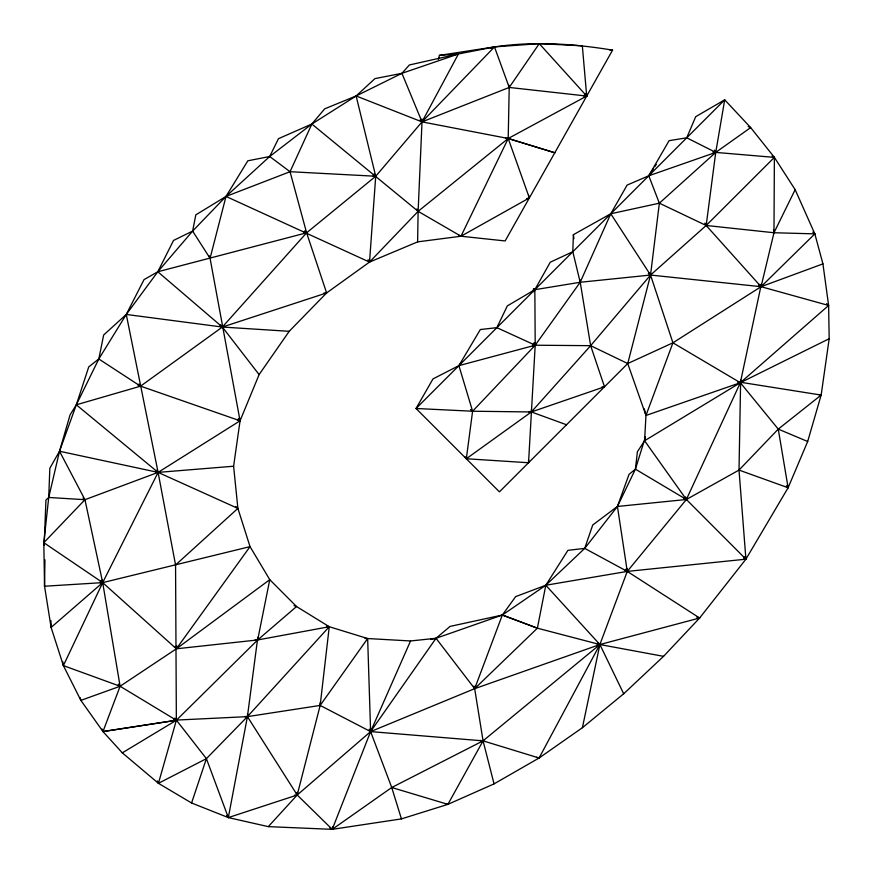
<?xml version="1.0" encoding="UTF-8"?>
<svg xmlns="http://www.w3.org/2000/svg" width="873" height="873" viewBox="0 0 873 873"><rect width="100%" height="100%" fill="white"/><g stroke="black" fill="none" stroke-linecap="round" stroke-linejoin="round"><path stroke-width="1.31" d="M44.949 559.833L44.545 586.23L51.103 627.425L63.38 665.608L80.873 700.375L102.981 731.563L122.307 752.842L158.439 783.321L191.58 802.996L228.333 817.586L268.295 826.633L332.231 829.35L401.438 818.896L447.893 804.36L494.053 783.878L539.088 758.015L582.411 727.7L623.682 693.784L663.545 656.343L699.622 618.008L745.913 559.178L788.112 487.756L807.678 441.498L821.155 395.065L829.186 338.724L828.619 305.463L822.933 263.875L814.836 233.866L795.15 189.67L774.384 157.38L750.66 127.589L724.71 99.828L695.716 116.676L686.735 137.803L669.089 140.673L648.759 175.789L627.12 185.076L610.773 213.765L580.185 282.274L535.204 345.217L472.599 411.227L466.324 458.751L528.547 462.745L535.204 345.217L534.843 289.694L550.263 262.206L572.819 251.719L573.375 234.695L610.773 213.765L659.355 203.191L715.74 152.404L750.66 127.589L748.172 126.53M494.053 783.878L483.064 740.85L474.672 688.677L502.335 615.029L515.648 596.63L545.8 585.248L627.272 571.411L745.913 559.178L739.016 470.078L740.653 380.028M645.485 436.784L635.413 469.161L617.429 506.46L584.714 548.386L545.8 585.248L502.335 615.029L436.02 638.283L410.55 640.968L367.653 638.534L329.263 626.727L296.547 606.539L269.768 579.672L250.027 546.629L237.882 508.402L233.604 466.226L240.064 420.797L259.106 374.604L289.203 331.314L326.622 292.924L369.519 262.086L417.621 241.865L418.123 211.342L422.008 121.882L422.696 119.274M464.862 456.514L466.324 458.751L531.373 411.958L531.428 409.284M417.621 241.865L460.999 236.234L505.14 240.948L529.354 197.931L508.206 138.491L509.221 87.442L508.675 84.823M80.229 697.767L80.873 700.375L120.103 686.254L176.368 648.803L250.027 546.629L102.687 582.629L44.545 586.23L43.814 542.69L48.724 497.468L49.837 468.244L59.517 451.243L76.322 404.81L88.751 366.867L98.813 358.978L126.269 314.455L144.023 279.633L157.806 271.754L306.609 232.807L375.728 176.248L422.008 121.882L494.478 46.913C533.567 41.053 573.67 43.694 612.573 50.132L529.354 197.931L460.999 236.234L458.543 235.088M257.808 637.257L247.419 716.635L228.333 817.586L297.213 795.008L370.61 731.607L436.031 638.283L450.086 626.399L502.335 615.029L537.375 628.178L599.882 644.536L663.545 656.343M644.339 408.902L645.965 415.461L644.58 440.756L637.399 451.756L635.413 469.161L629.051 474.355L617.429 506.46L627.272 571.411L599.882 644.536L539.088 758.015L536.48 757.338M706.355 222.801L706.181 225.485L650.538 275.05L590.639 345.675L531.373 411.958L472.599 411.227L416.05 408.488L432.975 378.915L458.892 365.645L535.204 345.217L590.639 345.675L627.742 363.55L645.965 415.461L740.348 382.712L829.186 338.724M367.991 259.859L369.519 262.086L375.728 176.248L356.129 95.965L374.921 78.625L401.929 73.321L458.434 53.962L494.478 46.913L539.263 43.65L582.324 45.789L586.7 96.052L508.206 138.491L418.123 211.342L369.519 262.086L226.009 196.425L195.814 214.856L192.627 231.083L157.806 271.754L126.269 314.455L103.658 335.003L98.813 358.978L76.322 404.81L70.058 414.893L59.517 451.243L48.724 497.468L45.942 500.065L44.174 545.33M329.907 827.997L332.231 829.35L370.61 731.607L474.672 688.677L537.375 628.178L545.8 585.248L567.919 550.339L584.714 548.386L627.272 571.411L699.622 618.008L599.882 644.536L483.053 740.85L391.737 787.511L332.231 829.35L297.213 795.008L247.419 716.635L247.616 713.918M326.742 625.832L329.263 626.727L320.162 705.428L297.213 795.008L268.295 826.633M294.507 795.194L297.213 795.008L297.529 792.302M653.255 168.969L648.759 175.789L659.355 203.191L650.538 275.05L627.742 363.55L499.421 491.859L416.05 408.488L724.71 99.828L715.74 152.404L706.181 225.485L761.06 286.693L828.619 305.463L740.348 382.712L644.58 440.756L686.374 499.498L745.913 559.178L745.542 556.516M761.398 283.987L740.348 382.712L686.374 499.498L627.272 571.411L624.752 570.516M332.231 829.35L332.635 826.698M371.069 728.955L370.61 731.607L391.737 787.511L401.438 818.896M623.682 693.784L599.882 644.536L474.672 688.677L475.152 686.036M582.411 727.7L599.882 644.536L545.811 585.248M326.6 627.076L329.263 626.727L247.419 716.635L206.399 758.659L158.439 783.321L176.357 720.269L175.56 564.995L237.882 508.402L158.1 472.391L76.322 404.81L140.52 386.193L222.364 327.048L326.622 292.924L306.609 232.807L290.043 171.708L311.857 124.031L324.68 108.852L356.129 95.965L422.008 121.882L458.434 53.962L409.372 64.962L401.929 73.321L356.129 95.965L311.857 124.031L269.692 156.507L247.834 160.796L226.009 196.425L210.066 258.332L240.064 420.797L158.1 472.38L84.954 499.694L48.724 497.468M438.399 59.288L439.425 55.37L494.478 46.913L509.221 87.442L586.7 96.052L586.35 93.4M191.58 802.996L206.399 758.659L174.807 718.086M584.714 548.386L592.723 525.011L617.429 506.46L686.374 499.498L739.016 470.078L778.258 429.112L821.155 395.065L818.525 394.509M645.965 415.461L672.93 342.816L761.06 286.693L814.836 233.866L812.774 232.109M177.317 646.282L176.368 648.803L102.687 582.629L43.814 542.69L84.954 499.694L59.517 451.243L158.1 472.391L233.604 466.226M410.55 640.968L370.61 731.607L320.162 705.428L247.419 716.635L173.64 720.214M294.026 605.676L296.547 606.539L257.666 639.953L176.357 720.269L120.103 686.254L63.38 665.608L102.687 582.629L158.1 472.391L126.269 314.455L222.364 327.048L289.203 331.314M470.514 409.524L472.599 411.227L458.892 365.645L480.336 329.525L496.868 327.67L507.333 305.888L534.843 289.694L580.185 282.274L650.538 275.05L761.06 286.693L822.933 263.875M420 120.038L422.008 121.882L508.206 138.491L554.792 152.764L508.206 138.491L460.999 236.234L418.123 211.342L311.857 124.031L278.454 138.676L269.692 156.507L226.009 196.425L192.627 231.083L173.541 240.435L157.806 271.754L222.364 327.048L259.106 374.604M795.15 189.67L773.98 232.742L761.06 286.693L758.386 286.3M391.737 787.511L447.893 804.36L483.064 740.85L539.088 758.015M430.771 639.418L436.02 638.283L474.672 688.677L476.036 686.364M741.723 380.41L740.348 382.712L737.663 382.996M654.761 166.699L656.267 164.43M364.99 638.49L367.653 638.534L320.162 705.428L320.151 702.721M458.892 365.645L461.337 362.688M220.061 325.651L222.364 327.048L306.609 232.807L304.688 230.876M102.261 579.934L102.687 582.629L51.103 627.425L50.95 620.659M122.307 752.842L176.357 720.269L173.858 719.199M532.846 346.537L535.204 345.217L535.116 342.532M627.742 363.55L672.93 342.816L740.348 382.712L778.258 429.112L807.678 441.498M597.394 645.638L599.882 644.536L597.754 642.888M490.735 48.419L494.478 46.913M401.929 73.321L422.008 121.882L509.221 87.442L539.263 43.65L586.7 96.052L584.113 96.717M226.009 196.425L290.043 171.708L375.728 176.248L374.081 174.065M648.759 175.789L715.74 152.404L774.384 157.38L773.98 232.742L814.836 233.866M528.711 411.86L531.373 411.958L604.498 386.794L590.639 345.675L579.803 279.622M526.768 198.564L529.354 197.931L528.569 195.345M329.263 626.727L257.666 639.953L176.368 648.803L174.862 646.566M713.088 152.797L715.74 152.404L714.452 150.091M597.208 644.929L599.882 644.536L597.219 644.023M533.523 291.757L533.436 289.083L536.109 288.69M303.913 233.189L306.609 232.807L304.044 231.923M532.541 345.555L535.204 345.217L533.654 343.024M601.792 387.066L604.498 386.794M439.425 55.37L458.434 53.962M254.981 640.116L257.666 639.953L269.768 579.672L176.368 648.803L176.302 646.085M323.938 293.033L326.622 292.924M609.921 50.198L612.573 50.132M696.916 618.029L699.622 618.008L697.112 617.004M99.991 582.629L102.687 582.629L120.103 686.254L102.981 731.563L176.357 720.269L102.981 731.563L102.032 729.02M244.724 716.515L247.419 716.635M373.055 176.03L375.728 176.248L373.371 174.884M505.522 138.207L508.206 138.491M584.048 95.692L586.7 96.052L585.194 93.826M821.155 395.065L737.794 381.828M480.368 740.424L483.064 740.85L370.61 731.607L369.126 729.315M713.154 151.749L715.74 152.404L686.735 137.803M237.445 420.099L240.064 420.797L239.257 418.211M155.47 471.671L158.1 472.391L175.56 564.995M532.595 344.464L535.204 345.206L496.868 327.67M445.317 803.542L447.893 804.36M739.016 470.078L788.112 487.756L778.258 429.112M531.373 411.958L566.522 424.769M117.56 685.327L120.103 686.254L118.488 684.116M137.989 385.255L240.064 420.797L238.198 418.833M502.335 615.029L537.375 628.178M533.436 289.083L534.843 289.694M683.875 498.407L686.374 499.498L685.621 496.912M659.355 203.191L706.181 225.485L773.98 232.742L773.543 230.079M743.512 557.956L745.913 559.178L744.483 556.898M100.286 581.342L102.687 582.629L84.954 499.694L82.946 497.894M635.413 469.161L686.374 499.498L684.454 497.632M772.07 155.94L774.384 157.38L706.181 225.485L704.762 223.204M758.757 285.242L761.06 286.693L759.674 284.358M98.813 358.978L140.52 386.193L138.949 384.022M155.841 470.907L158.1 472.391L156.442 470.241M584.463 94.579L586.7 96.052M648.323 273.533L650.538 275.05L672.93 342.816M269.692 156.507L290.043 171.708M826.589 303.64L828.619 305.463M235.917 506.515L237.882 508.402M226.565 815.578L228.333 817.586L227.547 815M786.366 485.737L788.112 487.756L787.522 485.159M101.061 580.48L102.687 582.629M220.738 324.876L222.364 327.048M625.668 569.261L627.272 571.411L627.065 568.727M610.773 213.765L650.538 275.05L649.392 272.605M192.627 231.083L210.066 258.332L209.225 255.767M416.825 208.963L418.123 211.342M157.282 780.909L158.439 783.321M296.133 792.498L297.213 795.008M473.69 686.178L474.672 688.677M206.399 758.659L228.333 817.586M572.819 251.719L580.185 282.274M421.419 119.23L422.008 121.882M62.747 661.603L63.38 665.608M573.375 234.695L573.943 238.656M370.283 728.933L370.61 731.607L367.653 638.534M369.41 259.368L369.519 262.086M528.536 460.038L528.547 462.745"/></g></svg>
